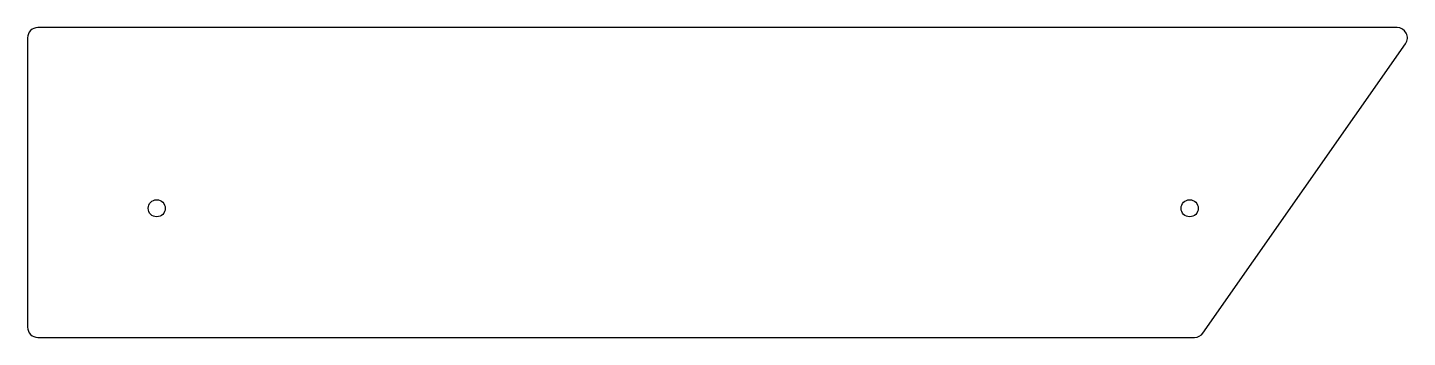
# Model space of a CAD drawing. Header units: millimetres. Extents: x -134 to 133, y -30 to 30.
import ezdxf

# ---------------------------------------------------------------- set-up
doc = ezdxf.new("R2010")
doc.units = ezdxf.units.MM

msp = doc.modelspace()

# ---------------------------------------------------------------- linework, layer by layer
msp.add_lwpolyline([(132.3, 26.85, 0.606815), (130.66, 30), (-132.5, 30, 0.414214), (-134.5, 28), (-134.5, -28, 0.414214), (-132.5, -30), (91.45, -30, 0.244698), (93.08, -29.15)], format="xyb", close=True)
for centre in [(-109.5, -5), (90.5, -5)]:
    msp.add_circle(centre, 1.65)

doc.saveas('drawing.dxf')
